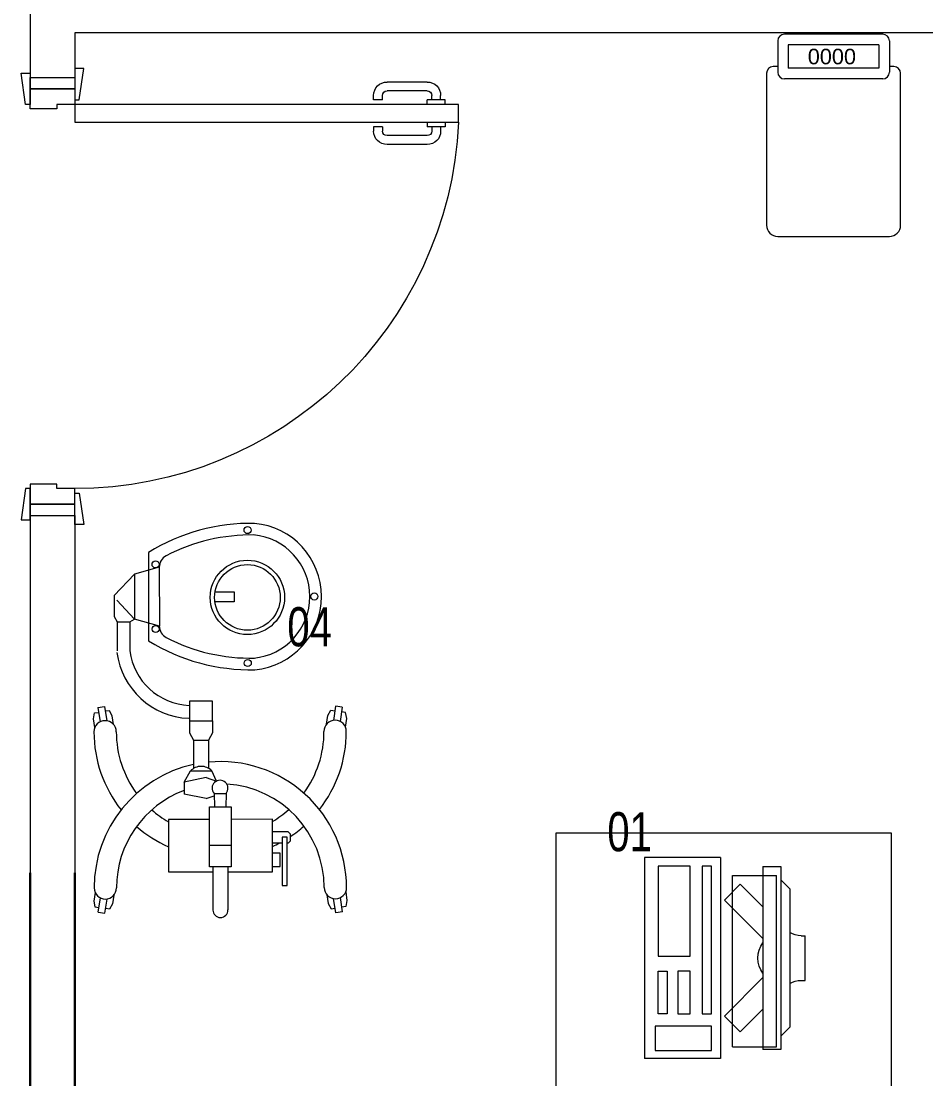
# Model space of a CAD drawing. Extents: x -234346 to 58427, y -132654 to -82394.
# Drawn here: x -27272 to -25247, y -114914 to -112546 of the extents above; entities that cross this region are included whole.
import ezdxf

# ---------------------------------------------------------------- set-up
doc = ezdxf.new("R2010")
doc.units = 0
doc.header["$LTSCALE"] = 8
for name, color, linetype, lineweight in [('72_EGR_EQP_TAG', 9, 'Continuous', 5), ('LOADING', 9, 'Continuous', 5), ('Walls', 9, 'Continuous', 5), ('Wooden Joinery', 9, 'Continuous', 5)]:
    doc.layers.add(name, color=color, linetype=linetype, lineweight=lineweight)
doc.layers.add('X-WHITE glass', color=9, linetype='Continuous')
doc.styles.get("Standard").update_dxf_attribs({"font": 'ARIALUNI.TTF'})
doc.styles.add('X3G_ENTITY_257CFD', font='swisscl.ttf', dxfattribs={"height": 200})

# ---------------------------------------------------------------- blocks, each defined once
blk = doc.blocks.new('A$C72370EFE')
at = {"layer": 'Wooden Joinery'}
for p, q in [((-0.01, -0.04), (-0.02, -0.04)), ((-0.01, -0.03), (-0.01, -0.07)), ((0, -0.03), (-0.01, -0.03)), ((0.04, -0.03), (0.05, -0.03)), ((0.05, -0.03), (0.05, -0.07)), ((0.05, -0.04), (0.06, -0.04)), ((-0.05, -0.07), (-0.05, -0.16)), ((-0.03, -0.07), (-0.03, -0.16)), ((-0.01, -0.06), (-0.02, -0.06)), ((0, -0.07), (-0.01, -0.07)), ((0.04, -0.07), (0.05, -0.07)), ((0.05, -0.06), (0.06, -0.06)), ((0.07, -0.07), (0.07, -0.16)), ((0.09, -0.07), (0.09, -0.16)), ((-0.01, -0.17), (-0.02, -0.17)), ((-0.01, -0.17), (-0.01, -0.19)), ((0.05, -0.17), (0.06, -0.17)), ((0.05, -0.17), (0.05, -0.19)), ((-0.01, -0.19), (-0.02, -0.19)), ((0.05, -0.19), (0.06, -0.19))]:
    blk.add_line(p, q, dxfattribs=at)
for centre, radius, start, end in [((-0.02, -0.07), 0.03, 90, 180), ((0.06, -0.07), 0.03, 0, 90), ((-0.02, -0.07), 0.01, 90, 180), ((0.06, -0.07), 0.01, 0, 90), ((-0.02, -0.16), 0.03, 180, 270), ((-0.02, -0.16), 0.01, 180, 270), ((0.06, -0.16), 0.01, 270, 0), ((0.06, -0.16), 0.03, 270, 0)]:
    blk.add_arc(centre, radius, start, end, dxfattribs=at)
blk = doc.blocks.new('A$C5DAD61B4')
at = {"layer": 'Wooden Joinery'}
for points in [[(80, 959.1), (80, 969.1), (10, 979.1), (10, 959.1)], [(940, 959.1), (940, 969.1), (1010, 979.1), (1010, 959.1)], [(70, 859.1), (70, 849.1), (0, 839.1), (0, 859.1)], [(120, 859.1), (120, 0), (80, 0), (80, 859.1)], [(950, 859.1), (950, 849.1), (1020, 839.1), (1020, 859.1)]]:
    blk.add_lwpolyline(points, close=True, dxfattribs=at)
for points in [[(45, 859.1), (45, 959.1), (20, 959.1), (20, 859.1), (45, 859.1)], [(45, 859.1), (80, 859.1), (80, 899.1), (90, 899.1), (90, 959.1), (45, 959.1), (45, 859.1)], [(975, 859.1), (940, 859.1), (940, 899.1), (930, 899.1), (930, 959.1), (975, 959.1), (975, 859.1)], [(975, 859.1), (975, 959.1), (1000, 959.1), (1000, 859.1), (975, 859.1)]]:
    blk.add_lwpolyline(points, dxfattribs=at)
blk.add_arc((80, 859.1), 860, 272.666, 0, dxfattribs=at)
at = {"layer": 'Wooden Joinery', "xscale": 999.9999999998854, "yscale": 999.9999999998854, "zscale": 999.9999999998854, "rotation": 180}
blk.add_blockref('A$C72370EFE', (120, 0), dxfattribs=at)
blk = doc.blocks.new('ITCWLS1-P')
at = {"layer": 'LOADING'}
for p, q in [((-0.17, 0.45), (-0.17, 0)), ((-0.17, 0.45), (0, 0.45)), ((0, 0.45), (0, 0)), ((-0.2651, 0.43, 0), (-0.3051, 0.43, 0)), ((-0.3051, 0.43, 0), (-0.3051, 0.02, 0)), ((-0.2651, 0.43, 0), (-0.2651, 0.02, 0)), ((-0.1496, 0.4305), (-0.1291, 0.4305)), ((-0.1291, 0.4305), (-0.1291, 0.4089)), ((-0.197, 0.4094), (-0.295, 0.4094)), ((-0.295, 0.0264), (-0.295, 0.4094)), ((-0.197, 0.0264), (-0.197, 0.4094)), ((-0.3251, 0.38, 0), (-0.3051, 0.4, 0)), ((-0.3251, 0.38, 0), (-0.3251, 0.07, 0)), ((-0.3503, 0.275), (-0.3596, 0.275)), ((-0.3596, 0.175), (-0.3596, 0.275)), ((-0.3503, 0.175), (-0.3596, 0.175)), ((-0.3251, 0.07, 0), (-0.3051, 0.05, 0)), ((-0.197, 0.0264), (-0.295, 0.0264)), ((-0.3051, 0.02, 0), (-0.2651, 0.02, 0)), ((-0.17, 0), (0, 0))]:
    blk.add_line(p, q, dxfattribs=at)
at = {"layer": 'LOADING', "extrusion": (2.48281e-10, 3.18408e-10, -1)}
for p, q in [((-0.2651, 0.3395), (-0.2144, 0.3902)), ((-0.1791, 0.3548), (-0.2144, 0.3902)), ((-0.2651, 0.2688), (-0.1791, 0.3548))]:
    blk.add_line(p, q, dxfattribs=at)
at = {"layer": 'LOADING', "extrusion": (2.48281e-10, -3.18408e-10, -1)}
for p, q in [((-0.2651, 0.1812), (-0.1791, 0.0952)), ((-0.2651, 0.1105), (-0.2144, 0.0598)), ((-0.1791, 0.0952), (-0.2144, 0.0598))]:
    blk.add_line(p, q, dxfattribs=at)
at = {"layer": 'LOADING'}
for points in [[(-0.1291, 0.4089), (-0.1291, 0.1), (-0.1496, 0.1), (-0.1496, 0.4305)], [(-0.1496, 0.1), (-0.1496, 0.1), (-0.1496, 0.1), (-0.1496, 0.1), (-0.1496, 0.1), (-0.1496, 0.1), (-0.1496, 0.1), (-0.1496, 0.1), (-0.1496, 0.1)], [(-0.1496, 0.1), (-0.1496, 0.1), (-0.1496, 0.1), (-0.1496, 0.1), (-0.1496, 0.1), (-0.1496, 0.1), (-0.1496, 0.1), (-0.1496, 0.1), (-0.1496, 0.1), (-0.1496, 0.1), (-0.1496, 0.1), (-0.1496, 0.1), (-0.1496, 0.1), (-0.1496, 0.1), (-0.1496, 0.1), (-0.1496, 0.1), (-0.1496, 0.1), (-0.1496, 0.1)], [(-0.1496, 0.1), (-0.1496, 0.1), (-0.1496, 0.1), (-0.1496, 0.1), (-0.1496, 0.1), (-0.1496, 0.1), (-0.1496, 0.1), (-0.1496, 0.1), (-0.1496, 0.1), (-0.1496, 0.1)], [(-0.1496, 0.1), (-0.1496, 0.1), (-0.1496, 0.1), (-0.1496, 0.1), (-0.1496, 0.1), (-0.1496, 0.1), (-0.1496, 0.1)], [(-0.1496, 0.1), (-0.1496, 0.1), (-0.1496, 0.1), (-0.1496, 0.1), (-0.1496, 0.1), (-0.1496, 0.1), (-0.1496, 0.1), (-0.1496, 0.1), (-0.1496, 0.1), (-0.1496, 0.1)], [(-0.1496, 0.1), (-0.1496, 0.1), (-0.1496, 0.1), (-0.1496, 0.1), (-0.1496, 0.1), (-0.1496, 0.1), (-0.1496, 0.1), (-0.1496, 0.1), (-0.1496, 0.1), (-0.1496, 0.1), (-0.1496, 0.1), (-0.1496, 0.1), (-0.1496, 0.1), (-0.1496, 0.1), (-0.1496, 0.1)], [(-0.1496, 0.1), (-0.1496, 0.1), (-0.1496, 0.1), (-0.1496, 0.1), (-0.1496, 0.1), (-0.1496, 0.1), (-0.1496, 0.1), (-0.1496, 0.1), (-0.1496, 0.1), (-0.1496, 0.1)], [(-0.1496, 0.1), (-0.1496, 0.1), (-0.1496, 0.1), (-0.1496, 0.1), (-0.1496, 0.1), (-0.1496, 0.1), (-0.1496, 0.1), (-0.1496, 0.1), (-0.1496, 0.1), (-0.1496, 0.1)], [(-0.1496, 0.1), (-0.1496, 0.1), (-0.1496, 0.1), (-0.1496, 0.1), (-0.1496, 0.1), (-0.1496, 0.1), (-0.1496, 0.1), (-0.1496, 0.1), (-0.1496, 0.1), (-0.1496, 0.1), (-0.1496, 0.1), (-0.1496, 0.1), (-0.1496, 0.1), (-0.1496, 0.1), (-0.1496, 0.1), (-0.1496, 0.1), (-0.1496, 0.1), (-0.1496, 0.1), (-0.1496, 0.1), (-0.1496, 0.1), (-0.1496, 0.1), (-0.1496, 0.1), (-0.1496, 0.1), (-0.1496, 0.1), (-0.1496, 0.1), (-0.1496, 0.1), (-0.1496, 0.1), (-0.1496, 0.1), (-0.1496, 0.1), (-0.1496, 0.1), (-0.1496, 0.1), (-0.1496, 0.1), (-0.1496, 0.1), (-0.1496, 0.1), (-0.1496, 0.1), (-0.1496, 0.1), (-0.1496, 0.1), (-0.1496, 0.1), (-0.1496, 0.1), (-0.1496, 0.1), (-0.1496, 0.1), (-0.1496, 0.1), (-0.1496, 0.1), (-0.1496, 0.1), (-0.1496, 0.1), (-0.1496, 0.1), (-0.1496, 0.1), (-0.1496, 0.1), (-0.1496, 0.1), (-0.1496, 0.1), (-0.1496, 0.1), (-0.1496, 0.1), (-0.1496, 0.1), (-0.1496, 0.1)], [(-0.1496, 0.1), (-0.1496, 0.1), (-0.1496, 0.1), (-0.1496, 0.1), (-0.1496, 0.1), (-0.1496, 0.1), (-0.1496, 0.1), (-0.1496, 0.1), (-0.1496, 0.1), (-0.1496, 0.1), (-0.1496, 0.1), (-0.1496, 0.1), (-0.1496, 0.1), (-0.1496, 0.1), (-0.1496, 0.1), (-0.1496, 0.1), (-0.1496, 0.1), (-0.1496, 0.1), (-0.1496, 0.1), (-0.1496, 0.1), (-0.1496, 0.1), (-0.1496, 0.1), (-0.1496, 0.1), (-0.1496, 0.1), (-0.1496, 0.1), (-0.1496, 0.1), (-0.1496, 0.1), (-0.1496, 0.1), (-0.1496, 0.1), (-0.1496, 0.1), (-0.1496, 0.1), (-0.1496, 0.1), (-0.1496, 0.1), (-0.1496, 0.1), (-0.1496, 0.1), (-0.1496, 0.1), (-0.1496, 0.1), (-0.1496, 0.1), (-0.1496, 0.1), (-0.1496, 0.1), (-0.1496, 0.1), (-0.1496, 0.1), (-0.1496, 0.1), (-0.1496, 0.1), (-0.1496, 0.1), (-0.1496, 0.1), (-0.1496, 0.1), (-0.1496, 0.1), (-0.1496, 0.1), (-0.1496, 0.1), (-0.1496, 0.1), (-0.1496, 0.1), (-0.1496, 0.1), (-0.1496, 0.1), (-0.1496, 0.1), (-0.1496, 0.1), (-0.1496, 0.1), (-0.1496, 0.1), (-0.1496, 0.1), (-0.1496, 0.1), (-0.1496, 0.1), (-0.1496, 0.1), (-0.1496, 0.1), (-0.1496, 0.1), (-0.1496, 0.1), (-0.1496, 0.1), (-0.1496, 0.1), (-0.1496, 0.1), (-0.1496, 0.1), (-0.1496, 0.1), (-0.1496, 0.1), (-0.1496, 0.1), (-0.1496, 0.1), (-0.1496, 0.1), (-0.1496, 0.1), (-0.1496, 0.1), (-0.1496, 0.1), (-0.1496, 0.1), (-0.1496, 0.1), (-0.1496, 0.1), (-0.1496, 0.1), (-0.1496, 0.1), (-0.1496, 0.1), (-0.1496, 0.1), (-0.1496, 0.1), (-0.1496, 0.1), (-0.1496, 0.1), (-0.1496, 0.1), (-0.1496, 0.1)], [(-0.1496, 0.1), (-0.1496, 0.1), (-0.1496, 0.1), (-0.1496, 0.1), (-0.1496, 0.1), (-0.1496, 0.1), (-0.1496, 0.1), (-0.1496, 0.1), (-0.1496, 0.1), (-0.1496, 0.1), (-0.1496, 0.1), (-0.1496, 0.1)], [(-0.1496, 0.1), (-0.1496, 0.1), (-0.1496, 0.1), (-0.1496, 0.1), (-0.1496, 0.1), (-0.1496, 0.1), (-0.1496, 0.1)], [(-0.1496, 0.1), (-0.1496, 0.1), (-0.1496, 0.1), (-0.1496, 0.1), (-0.1496, 0.1), (-0.1496, 0.1), (-0.1496, 0.1), (-0.1496, 0.1), (-0.1496, 0.1), (-0.1496, 0.1), (-0.1496, 0.1), (-0.1496, 0.1), (-0.1496, 0.1), (-0.1496, 0.1), (-0.1496, 0.1), (-0.1496, 0.1), (-0.1496, 0.1)], [(-0.1496, 0.1), (-0.1496, 0.1), (-0.1496, 0.1), (-0.1496, 0.1), (-0.1496, 0.1), (-0.1496, 0.1), (-0.1496, 0.1), (-0.1496, 0.1), (-0.1496, 0.1), (-0.1496, 0.1), (-0.1496, 0.1), (-0.1496, 0.1), (-0.1496, 0.1), (-0.1496, 0.1), (-0.1496, 0.1), (-0.1496, 0.1), (-0.1496, 0.1), (-0.1496, 0.1), (-0.1496, 0.1), (-0.1496, 0.1), (-0.1496, 0.1), (-0.1496, 0.1), (-0.1496, 0.1), (-0.1496, 0.1), (-0.1496, 0.1), (-0.1496, 0.1), (-0.1496, 0.1), (-0.1496, 0.1), (-0.1496, 0.1), (-0.1496, 0.1), (-0.1496, 0.1), (-0.1496, 0.1), (-0.1496, 0.1), (-0.1496, 0.1), (-0.1496, 0.1), (-0.1496, 0.1), (-0.1496, 0.1), (-0.1496, 0.1), (-0.1496, 0.1), (-0.1496, 0.1), (-0.1496, 0.1), (-0.1496, 0.1), (-0.1496, 0.1), (-0.1496, 0.1), (-0.1496, 0.1), (-0.1496, 0.1), (-0.1496, 0.1), (-0.1496, 0.1), (-0.1496, 0.1), (-0.1496, 0.1), (-0.1496, 0.1), (-0.1496, 0.1), (-0.1496, 0.1), (-0.1496, 0.1), (-0.1496, 0.1), (-0.1496, 0.1), (-0.1496, 0.1), (-0.1496, 0.1), (-0.1496, 0.1), (-0.1496, 0.1), (-0.1496, 0.1), (-0.1496, 0.1), (-0.1496, 0.1), (-0.1496, 0.1), (-0.1496, 0.1), (-0.1496, 0.1), (-0.1496, 0.1), (-0.1496, 0.1), (-0.1496, 0.1), (-0.1496, 0.1), (-0.1496, 0.1), (-0.1496, 0.1), (-0.1496, 0.1), (-0.1496, 0.1), (-0.1496, 0.1), (-0.1496, 0.1), (-0.1496, 0.1), (-0.1496, 0.1), (-0.1496, 0.1), (-0.1496, 0.1), (-0.1496, 0.1), (-0.1496, 0.1), (-0.1496, 0.1), (-0.1496, 0.1), (-0.1496, 0.1), (-0.1496, 0.1), (-0.1496, 0.1), (-0.1496, 0.1), (-0.1496, 0.1), (-0.1496, 0.1), (-0.1496, 0.1), (-0.1496, 0.1), (-0.1496, 0.1), (-0.1496, 0.1), (-0.1496, 0.1), (-0.1496, 0.1), (-0.1496, 0.1), (-0.1496, 0.1), (-0.1496, 0.1), (-0.1496, 0.1), (-0.1496, 0.1), (-0.1496, 0.1), (-0.1496, 0.1), (-0.1496, 0.1), (-0.1496, 0.1), (-0.1496, 0.1), (-0.1496, 0.1), (-0.1496, 0.1), (-0.1496, 0.1), (-0.1496, 0.1), (-0.1496, 0.1)], [(-0.1496, 0.1), (-0.1496, 0.1), (-0.1496, 0.1), (-0.1496, 0.1), (-0.1496, 0.1), (-0.1496, 0.1), (-0.1496, 0.1), (-0.1496, 0.1)]]:
    blk.add_lwpolyline(points, dxfattribs=at)
for points in [[(-0.1019, 0.4305), (-0.0304, 0.4305), (-0.0304, 0.2294), (-0.1019, 0.2294)], [(-0.1019, 0.1954), (-0.0747, 0.1954), (-0.0747, 0.1), (-0.1019, 0.1)], [(-0.0304, 0.1954), (-0.0508, 0.1954), (-0.0508, 0.1), (-0.0304, 0.1)], [(-0.1496, 0.1), (-0.1496, 0.1), (-0.1496, 0.1), (-0.1496, 0.1), (-0.1496, 0.1), (-0.1496, 0.1), (-0.1496, 0.1), (-0.1496, 0.1), (-0.1496, 0.1), (-0.1496, 0.1), (-0.1496, 0.1), (-0.1496, 0.1), (-0.1496, 0.1), (-0.1496, 0.1), (-0.1496, 0.1), (-0.1496, 0.1), (-0.1496, 0.1), (-0.1496, 0.1), (-0.1496, 0.1), (-0.1496, 0.1), (-0.1496, 0.1), (-0.1496, 0.1), (-0.1496, 0.1), (-0.1496, 0.1), (-0.1496, 0.1), (-0.1496, 0.1), (-0.1496, 0.1), (-0.1496, 0.1), (-0.1496, 0.1), (-0.1496, 0.1), (-0.1496, 0.1), (-0.1496, 0.1), (-0.1496, 0.1), (-0.1496, 0.1), (-0.1496, 0.1), (-0.1496, 0.1), (-0.1496, 0.1), (-0.1496, 0.1), (-0.1496, 0.1), (-0.1496, 0.1), (-0.1496, 0.1), (-0.1496, 0.1), (-0.1496, 0.1), (-0.1496, 0.1), (-0.1496, 0.1), (-0.1496, 0.1), (-0.1496, 0.1), (-0.1496, 0.1), (-0.1496, 0.1), (-0.1496, 0.1), (-0.1496, 0.1), (-0.1496, 0.1), (-0.1496, 0.1), (-0.1496, 0.1), (-0.1496, 0.1), (-0.1496, 0.1), (-0.1496, 0.1), (-0.1496, 0.1), (-0.1496, 0.1), (-0.1496, 0.1), (-0.1496, 0.1), (-0.1496, 0.1), (-0.1496, 0.1), (-0.1496, 0.1), (-0.1496, 0.1), (-0.1496, 0.1), (-0.1496, 0.1), (-0.1496, 0.1), (-0.1496, 0.1), (-0.1496, 0.1), (-0.1496, 0.1), (-0.1496, 0.1), (-0.1496, 0.1), (-0.1496, 0.1), (-0.1496, 0.1), (-0.1496, 0.1), (-0.1496, 0.1), (-0.1496, 0.1), (-0.1496, 0.1), (-0.1496, 0.1), (-0.1496, 0.1), (-0.1496, 0.1), (-0.1496, 0.1), (-0.1496, 0.1), (-0.1496, 0.1), (-0.1496, 0.1), (-0.1496, 0.1), (-0.1496, 0.1), (-0.1496, 0.1), (-0.1496, 0.1), (-0.1496, 0.1), (-0.1496, 0.1), (-0.1496, 0.1), (-0.1496, 0.1), (-0.1496, 0.1), (-0.1496, 0.1), (-0.1496, 0.1), (-0.1496, 0.1), (-0.1496, 0.1), (-0.1496, 0.1), (-0.1496, 0.1), (-0.1496, 0.1), (-0.1496, 0.1), (-0.1496, 0.1), (-0.1496, 0.1), (-0.1496, 0.1), (-0.1496, 0.1), (-0.1496, 0.1), (-0.1496, 0.1), (-0.1496, 0.1), (-0.1496, 0.1), (-0.1496, 0.1), (-0.1496, 0.1), (-0.1496, 0.1), (-0.1496, 0.1), (-0.1496, 0.1), (-0.1496, 0.1), (-0.1496, 0.1), (-0.1496, 0.1), (-0.1496, 0.1), (-0.1496, 0.1), (-0.1496, 0.1), (-0.1496, 0.1), (-0.1496, 0.1), (-0.1496, 0.1), (-0.1496, 0.1), (-0.1496, 0.1), (-0.1496, 0.1), (-0.1496, 0.1), (-0.1496, 0.1), (-0.1496, 0.1), (-0.1496, 0.1), (-0.1496, 0.1), (-0.1496, 0.1), (-0.1496, 0.1), (-0.1496, 0.1), (-0.1496, 0.1), (-0.1496, 0.1), (-0.1496, 0.1), (-0.1496, 0.1), (-0.1496, 0.1), (-0.1496, 0.1), (-0.1496, 0.1), (-0.1496, 0.1), (-0.1496, 0.1), (-0.1496, 0.1), (-0.1496, 0.1), (-0.1496, 0.1), (-0.1496, 0.1), (-0.1496, 0.1), (-0.1496, 0.1), (-0.1496, 0.1), (-0.1496, 0.1), (-0.1496, 0.1), (-0.1496, 0.1), (-0.1496, 0.1), (-0.1496, 0.1), (-0.1496, 0.1), (-0.1496, 0.1), (-0.1496, 0.1), (-0.1496, 0.1), (-0.1496, 0.1), (-0.1496, 0.1), (-0.1496, 0.1), (-0.1496, 0.1), (-0.1496, 0.1), (-0.1496, 0.1), (-0.1496, 0.1), (-0.1496, 0.1), (-0.1496, 0.1), (-0.1496, 0.1), (-0.1496, 0.1), (-0.1496, 0.1), (-0.1496, 0.1), (-0.1496, 0.1), (-0.1496, 0.1), (-0.1496, 0.1), (-0.1496, 0.1), (-0.1496, 0.1), (-0.1496, 0.1), (-0.1496, 0.1), (-0.1496, 0.1), (-0.1496, 0.1), (-0.1496, 0.1), (-0.1496, 0.1), (-0.1496, 0.1), (-0.1496, 0.1), (-0.1496, 0.1), (-0.1496, 0.1), (-0.1496, 0.1), (-0.1496, 0.1), (-0.1496, 0.1), (-0.1496, 0.1), (-0.1496, 0.1), (-0.1496, 0.1), (-0.1496, 0.1), (-0.1496, 0.1), (-0.1496, 0.1), (-0.1496, 0.1), (-0.1496, 0.1), (-0.1496, 0.1), (-0.1496, 0.1), (-0.1496, 0.1), (-0.1496, 0.1), (-0.1496, 0.1), (-0.1496, 0.1), (-0.1496, 0.1), (-0.1496, 0.1), (-0.1496, 0.1), (-0.1496, 0.1), (-0.1496, 0.1), (-0.1496, 0.1), (-0.1496, 0.1), (-0.1496, 0.1), (-0.1496, 0.1), (-0.1496, 0.1), (-0.1496, 0.1), (-0.1496, 0.1), (-0.1496, 0.1), (-0.1496, 0.1), (-0.1496, 0.1), (-0.1496, 0.1), (-0.1496, 0.1), (-0.1496, 0.1), (-0.1496, 0.1), (-0.1496, 0.1), (-0.1496, 0.1), (-0.1496, 0.1), (-0.1496, 0.1), (-0.1496, 0.1), (-0.1496, 0.1), (-0.1496, 0.1), (-0.1496, 0.1), (-0.1496, 0.1), (-0.1496, 0.1), (-0.1496, 0.1), (-0.1496, 0.1), (-0.1496, 0.1), (-0.1496, 0.1), (-0.1496, 0.1), (-0.1496, 0.1), (-0.1496, 0.1), (-0.1496, 0.1), (-0.1496, 0.1), (-0.1496, 0.1), (-0.1496, 0.1), (-0.1496, 0.1), (-0.1496, 0.1), (-0.1496, 0.1), (-0.1496, 0.1), (-0.1496, 0.1), (-0.1496, 0.1), (-0.1496, 0.1), (-0.1496, 0.1), (-0.1496, 0.1), (-0.1496, 0.1), (-0.1496, 0.1), (-0.1496, 0.1), (-0.1496, 0.1), (-0.1496, 0.1), (-0.1496, 0.1), (-0.1496, 0.1), (-0.1496, 0.1), (-0.1496, 0.1), (-0.1496, 0.1), (-0.1496, 0.1), (-0.1496, 0.1), (-0.1496, 0.1), (-0.1496, 0.1), (-0.1496, 0.1), (-0.1496, 0.1), (-0.1496, 0.1), (-0.1496, 0.1), (-0.1496, 0.1), (-0.1496, 0.1), (-0.1496, 0.1), (-0.1496, 0.1)], [(-0.1496, 0.1), (-0.1496, 0.1), (-0.1496, 0.1), (-0.1496, 0.1), (-0.1496, 0.1), (-0.1496, 0.1), (-0.1496, 0.1), (-0.1496, 0.1), (-0.1496, 0.1), (-0.1496, 0.1), (-0.1496, 0.1), (-0.1496, 0.1), (-0.1496, 0.1), (-0.1496, 0.1), (-0.1496, 0.1), (-0.1496, 0.1), (-0.1496, 0.1), (-0.1496, 0.1), (-0.1496, 0.1), (-0.1496, 0.1), (-0.1496, 0.1), (-0.1496, 0.1), (-0.1496, 0.1), (-0.1496, 0.1), (-0.1496, 0.1), (-0.1496, 0.1), (-0.1496, 0.1), (-0.1496, 0.1), (-0.1496, 0.1), (-0.1496, 0.1), (-0.1496, 0.1), (-0.1496, 0.1), (-0.1496, 0.1), (-0.1496, 0.1), (-0.1496, 0.1), (-0.1496, 0.1), (-0.1496, 0.1), (-0.1496, 0.1), (-0.1496, 0.1), (-0.1496, 0.1), (-0.1496, 0.1), (-0.1496, 0.1), (-0.1496, 0.1), (-0.1496, 0.1), (-0.1496, 0.1), (-0.1496, 0.1), (-0.1496, 0.1), (-0.1496, 0.1), (-0.1496, 0.1), (-0.1496, 0.1), (-0.1496, 0.1), (-0.1496, 0.1), (-0.1496, 0.1), (-0.1496, 0.1), (-0.1496, 0.1), (-0.1496, 0.1), (-0.1496, 0.1), (-0.1496, 0.1), (-0.1496, 0.1), (-0.1496, 0.1), (-0.1496, 0.1), (-0.1496, 0.1), (-0.1496, 0.1), (-0.1496, 0.1), (-0.1496, 0.1), (-0.1496, 0.1), (-0.1496, 0.1), (-0.1496, 0.1), (-0.1496, 0.1), (-0.1496, 0.1), (-0.1496, 0.1), (-0.1496, 0.1), (-0.1496, 0.1), (-0.1496, 0.1), (-0.1496, 0.1), (-0.1496, 0.1), (-0.1496, 0.1), (-0.1496, 0.1), (-0.1496, 0.1), (-0.1496, 0.1), (-0.1496, 0.1), (-0.1496, 0.1), (-0.1496, 0.1), (-0.1496, 0.1), (-0.1496, 0.1), (-0.1496, 0.1), (-0.1496, 0.1), (-0.1496, 0.1), (-0.1496, 0.1), (-0.1496, 0.1), (-0.1496, 0.1), (-0.1496, 0.1), (-0.1496, 0.1), (-0.1496, 0.1), (-0.1496, 0.1), (-0.1496, 0.1), (-0.1496, 0.1), (-0.1496, 0.1), (-0.1496, 0.1), (-0.1496, 0.1), (-0.1496, 0.1), (-0.1496, 0.1), (-0.1496, 0.1), (-0.1496, 0.1), (-0.1496, 0.1), (-0.1496, 0.1), (-0.1496, 0.1), (-0.1496, 0.1), (-0.1496, 0.1), (-0.1496, 0.1), (-0.1496, 0.1), (-0.1496, 0.1), (-0.1496, 0.1), (-0.1496, 0.1), (-0.1496, 0.1), (-0.1496, 0.1), (-0.1496, 0.1), (-0.1496, 0.1), (-0.1496, 0.1), (-0.1496, 0.1), (-0.1496, 0.1), (-0.1496, 0.1), (-0.1496, 0.1), (-0.1496, 0.1), (-0.1496, 0.1), (-0.1496, 0.1), (-0.1496, 0.1), (-0.1496, 0.1), (-0.1496, 0.1), (-0.1496, 0.1), (-0.1496, 0.1), (-0.1496, 0.1), (-0.1496, 0.1), (-0.1496, 0.1), (-0.1496, 0.1), (-0.1496, 0.1), (-0.1496, 0.1), (-0.1496, 0.1), (-0.1496, 0.1), (-0.1496, 0.1), (-0.1496, 0.1), (-0.1496, 0.1), (-0.1496, 0.1), (-0.1496, 0.1), (-0.1496, 0.1), (-0.1496, 0.1), (-0.1496, 0.1), (-0.1496, 0.1), (-0.1496, 0.1), (-0.1496, 0.1), (-0.1496, 0.1), (-0.1496, 0.1), (-0.1496, 0.1), (-0.1496, 0.1), (-0.1496, 0.1), (-0.1496, 0.1), (-0.1496, 0.1), (-0.1496, 0.1), (-0.1496, 0.1), (-0.1496, 0.1), (-0.1496, 0.1), (-0.1496, 0.1), (-0.1496, 0.1), (-0.1496, 0.1), (-0.1496, 0.1), (-0.1496, 0.1), (-0.1496, 0.1), (-0.1496, 0.1), (-0.1496, 0.1), (-0.1496, 0.1), (-0.1496, 0.1), (-0.1496, 0.1), (-0.1496, 0.1), (-0.1496, 0.1), (-0.1496, 0.1), (-0.1496, 0.1), (-0.1496, 0.1), (-0.1496, 0.1), (-0.1496, 0.1), (-0.1496, 0.1), (-0.1496, 0.1), (-0.1496, 0.1), (-0.1496, 0.1), (-0.1496, 0.1), (-0.1496, 0.1), (-0.1496, 0.1), (-0.1496, 0.1), (-0.1496, 0.1), (-0.1496, 0.1), (-0.1496, 0.1), (-0.1496, 0.1), (-0.1496, 0.1), (-0.1496, 0.1), (-0.1496, 0.1), (-0.1496, 0.1), (-0.1496, 0.1), (-0.1496, 0.1), (-0.1496, 0.1), (-0.1496, 0.1), (-0.1496, 0.1), (-0.1496, 0.1), (-0.1496, 0.1), (-0.1496, 0.1), (-0.1496, 0.1), (-0.1496, 0.1), (-0.1496, 0.1), (-0.1496, 0.1), (-0.1496, 0.1), (-0.1496, 0.1), (-0.1496, 0.1), (-0.1496, 0.1), (-0.1496, 0.1), (-0.1496, 0.1), (-0.1496, 0.1)], [(-0.1496, 0.1), (-0.1496, 0.1), (-0.1496, 0.1), (-0.1496, 0.1), (-0.1496, 0.1), (-0.1496, 0.1), (-0.1496, 0.1), (-0.1496, 0.1), (-0.1496, 0.1), (-0.1496, 0.1), (-0.1496, 0.1), (-0.1496, 0.1), (-0.1496, 0.1), (-0.1496, 0.1), (-0.1496, 0.1), (-0.1496, 0.1), (-0.1496, 0.1), (-0.1496, 0.1), (-0.1496, 0.1), (-0.1496, 0.1), (-0.1496, 0.1), (-0.1496, 0.1), (-0.1496, 0.1), (-0.1496, 0.1), (-0.1496, 0.1), (-0.1496, 0.1), (-0.1496, 0.1), (-0.1496, 0.1), (-0.1496, 0.1), (-0.1496, 0.1), (-0.1496, 0.1), (-0.1496, 0.1), (-0.1496, 0.1), (-0.1496, 0.1), (-0.1496, 0.1), (-0.1496, 0.1), (-0.1496, 0.1), (-0.1496, 0.1), (-0.1496, 0.1), (-0.1496, 0.1), (-0.1496, 0.1), (-0.1496, 0.1), (-0.1496, 0.1), (-0.1496, 0.1), (-0.1496, 0.1), (-0.1496, 0.1), (-0.1496, 0.1), (-0.1496, 0.1), (-0.1496, 0.1), (-0.1496, 0.1), (-0.1496, 0.1), (-0.1496, 0.1), (-0.1496, 0.1), (-0.1496, 0.1), (-0.1496, 0.1), (-0.1496, 0.1), (-0.1496, 0.1), (-0.1496, 0.1), (-0.1496, 0.1), (-0.1496, 0.1), (-0.1496, 0.1), (-0.1496, 0.1), (-0.1496, 0.1), (-0.1496, 0.1), (-0.1496, 0.1), (-0.1496, 0.1), (-0.1496, 0.1), (-0.1496, 0.1), (-0.1496, 0.1), (-0.1496, 0.1), (-0.1496, 0.1), (-0.1496, 0.1), (-0.1496, 0.1), (-0.1496, 0.1), (-0.1496, 0.1), (-0.1496, 0.1), (-0.1496, 0.1), (-0.1496, 0.1), (-0.1496, 0.1), (-0.1496, 0.1), (-0.1496, 0.1), (-0.1496, 0.1), (-0.1496, 0.1), (-0.1496, 0.1), (-0.1496, 0.1), (-0.1496, 0.1), (-0.1496, 0.1), (-0.1496, 0.1), (-0.1496, 0.1), (-0.1496, 0.1), (-0.1496, 0.1), (-0.1496, 0.1), (-0.1496, 0.1), (-0.1496, 0.1), (-0.1496, 0.1), (-0.1496, 0.1), (-0.1496, 0.1), (-0.1496, 0.1), (-0.1496, 0.1), (-0.1496, 0.1), (-0.1496, 0.1), (-0.1496, 0.1), (-0.1496, 0.1), (-0.1496, 0.1), (-0.1496, 0.1), (-0.1496, 0.1), (-0.1496, 0.1), (-0.1496, 0.1), (-0.1496, 0.1), (-0.1496, 0.1), (-0.1496, 0.1), (-0.1496, 0.1), (-0.1496, 0.1), (-0.1496, 0.1), (-0.1496, 0.1), (-0.1496, 0.1), (-0.1496, 0.1), (-0.1496, 0.1), (-0.1496, 0.1), (-0.1496, 0.1), (-0.1496, 0.1), (-0.1496, 0.1), (-0.1496, 0.1), (-0.1496, 0.1), (-0.1496, 0.1), (-0.1496, 0.1), (-0.1496, 0.1), (-0.1496, 0.1), (-0.1496, 0.1), (-0.1496, 0.1), (-0.1496, 0.1), (-0.1496, 0.1), (-0.1496, 0.1), (-0.1496, 0.1), (-0.1496, 0.1), (-0.1496, 0.1), (-0.1496, 0.1), (-0.1496, 0.1), (-0.1496, 0.1), (-0.1496, 0.1), (-0.1496, 0.1), (-0.1496, 0.1), (-0.1496, 0.1), (-0.1496, 0.1), (-0.1496, 0.1), (-0.1496, 0.1), (-0.1496, 0.1), (-0.1496, 0.1), (-0.1496, 0.1), (-0.1496, 0.1), (-0.1496, 0.1), (-0.1496, 0.1), (-0.1496, 0.1), (-0.1496, 0.1), (-0.1496, 0.1), (-0.1496, 0.1), (-0.1496, 0.1), (-0.1496, 0.1), (-0.1496, 0.1), (-0.1496, 0.1), (-0.1496, 0.1), (-0.1496, 0.1), (-0.1496, 0.1), (-0.1496, 0.1), (-0.1496, 0.1), (-0.1496, 0.1), (-0.1496, 0.1), (-0.1496, 0.1), (-0.1496, 0.1), (-0.1496, 0.1), (-0.1496, 0.1), (-0.1496, 0.1), (-0.1496, 0.1), (-0.1496, 0.1), (-0.1496, 0.1), (-0.1496, 0.1), (-0.1496, 0.1), (-0.1496, 0.1), (-0.1496, 0.1), (-0.1496, 0.1), (-0.1496, 0.1), (-0.1496, 0.1), (-0.1496, 0.1), (-0.1496, 0.1), (-0.1496, 0.1), (-0.1496, 0.1), (-0.1496, 0.1), (-0.1496, 0.1), (-0.1496, 0.1), (-0.1496, 0.1), (-0.1496, 0.1), (-0.1496, 0.1), (-0.1496, 0.1), (-0.1496, 0.1), (-0.1496, 0.1), (-0.1496, 0.1), (-0.1496, 0.1), (-0.1496, 0.1), (-0.1496, 0.1), (-0.1496, 0.1), (-0.1496, 0.1), (-0.1496, 0.1), (-0.1496, 0.1), (-0.1496, 0.1), (-0.1496, 0.1), (-0.1496, 0.1), (-0.1496, 0.1), (-0.1496, 0.1), (-0.1496, 0.1), (-0.1496, 0.1), (-0.1496, 0.1), (-0.1496, 0.1), (-0.1496, 0.1), (-0.1496, 0.1), (-0.1496, 0.1), (-0.1496, 0.1), (-0.1496, 0.1), (-0.1496, 0.1), (-0.1496, 0.1)], [(-0.1496, 0.0727), (-0.0236, 0.0727), (-0.0236, 0.0182), (-0.1496, 0.0182)]]:
    blk.add_lwpolyline(points, close=True, dxfattribs=at)
for centre, radius, start, end in [((-0.3503, 0.325), 0.05, 270, 300.3093), ((-0.3089, 0.225), 0.0556, 321.9431, 38.0569), ((-0.3503, 0.125), 0.05, 59.6907, 90)]:
    blk.add_arc(centre, radius, start, end, dxfattribs=at)
blk = doc.blocks.new('mobile light')
at = {"layer": 'LOADING'}
for p, q in [((1882.58, -498.29), (1882.35, -499.8)), ((1882.58, -498.29), (1885.78, -498.78)), ((1883.78, -497.56), (1883.65, -498.45)), ((1885.1, -497.29), (1883.78, -497.56)), ((1887.04, -497.59), (1885.1, -497.29)), ((1923.94, -497.59), (1925.88, -497.29)), ((1928.41, -498.29), (1925.2, -498.78)), ((1925.88, -497.29), (1927.2, -497.56)), ((1927.2, -497.56), (1927.33, -498.45)), ((1928.41, -498.29), (1928.63, -499.8)), ((1882.35, -499.8), (1885.55, -500.28)), ((1883.28, -500.85), (1883.42, -499.96)), ((1884.47, -501.5), (1883.28, -500.85)), ((1886.4, -501.79), (1884.47, -501.5)), ((1924.58, -501.79), (1926.52, -501.5)), ((1928.63, -499.8), (1925.43, -500.28)), ((1926.52, -501.5), (1927.7, -500.85)), ((1927.7, -500.85), (1927.56, -499.96)), ((1947.59, -502.62), (1941.09, -502.62)), ((1948.76, -501.94), (1947.59, -502.62)), ((1947.59, -502.62), (1947.59, -505.45)), ((1948.15, -506.5), (1952.41, -502.55)), ((1953.47, -501.94), (1948.76, -501.94)), ((1958.23, -506.5), (1953.47, -501.94)), ((1947.59, -505.45), (1941.09, -505.45)), ((1946.6, -512.08), (1948.15, -506.5)), ((1947.59, -505.45), (1948.15, -506.5)), ((1958.23, -506.5), (1948.15, -506.5)), ((1959.78, -512.08), (1958.23, -506.5)), ((1963.08, -509.67), (1943.3, -509.67)), ((1959.78, -512.08), (1946.6, -512.08)), ((1908.01, -522.53), (1909, -517.55)), ((1911.69, -517.55), (1909, -517.55)), ((1912.69, -522.53), (1911.69, -517.55)), ((1911.69, -517.55), (1914.17, -518.99)), ((1914.17, -518.99), (1914.17, -523.77)), ((1921.08, -519.69), (1914.74, -519.69)), ((1922.73, -518.8), (1921.08, -519.69)), ((1921.08, -519.69), (1921.08, -523.01)), ((1921.08, -519.69), (1921.08, -523.01)), ((1925.38, -518.8), (1922.73, -518.8)), ((1908.01, -522.53), (1908.62, -524.28)), ((1912.69, -522.53), (1911.9, -524.78)), ((1921.08, -523.01), (1914.77, -523.01)), ((1922.73, -523.93), (1921.08, -523.04)), ((1892.68, -523.97), (1883.05, -523.97)), ((1892.68, -528.06), (1892.68, -523.24)), ((1892.68, -523.24), (1906.16, -523.24)), ((1897.5, -528.06), (1897.5, -523.24)), ((1906.16, -523.24), (1906.16, -528.06)), ((1909.15, -524.25), (1906.16, -524.32)), ((1909.15, -524.25), (1909.15, -526.94)), ((1911.9, -524.78), (1914.17, -523.77)), ((1925.38, -523.93), (1922.73, -523.93)), ((1892.68, -527.34), (1883.05, -527.34)), ((1909.15, -526.94), (1906.16, -526.87)), ((1906.16, -528.06), (1892.68, -528.06)), ((1882.35, -551.47), (1885.55, -550.99)), ((1882.58, -552.98), (1882.35, -551.47)), ((1884.47, -549.77), (1883.28, -550.42)), ((1883.28, -550.42), (1883.42, -551.31)), ((1886.4, -549.48), (1884.47, -549.77)), ((1924.58, -549.48), (1926.52, -549.77)), ((1928.63, -551.47), (1925.43, -550.99)), ((1926.52, -549.77), (1927.7, -550.42)), ((1927.7, -550.42), (1927.56, -551.31)), ((1928.41, -552.98), (1928.63, -551.47)), ((1882.58, -552.98), (1885.78, -552.5)), ((1883.78, -553.71), (1883.65, -552.82)), ((1885.1, -553.98), (1883.78, -553.71)), ((1887.04, -553.69), (1885.1, -553.98)), ((1923.94, -553.69), (1925.88, -553.98)), ((1928.41, -552.98), (1925.2, -552.5)), ((1925.88, -553.98), (1927.2, -553.71)), ((1927.2, -553.71), (1927.33, -552.82))]:
    blk.add_line(p, q, dxfattribs=at)
for points in [[(1903.33, -523.24), (1903.33, -514.02), (1891.61, -514.02), (1891.61, -523.97)], [(1954.27, -524.55), (1954.27, -528.82), (1952.05, -528.82), (1952.05, -524.5)], [(1891.61, -527.34), (1891.61, -537.34), (1903.33, -537.34), (1903.33, -528.06)], [(1892.74, -537.34), (1892.74, -539.04), (1895.76, -539.04), (1895.76, -537.34)], [(1898.05, -537.34), (1898.05, -539.5)], [(1898.05, -540.63), (1898.05, -540.87), (1898.53, -541.35), (1900.02, -541.35), (1900.5, -540.87), (1900.5, -537.34)]]:
    blk.add_lwpolyline(points, dxfattribs=at)
for points in [[(1929.78, -518.8), (1925.38, -518.8), (1925.38, -523.93), (1929.78, -523.93)], [(1899.3, -539.5), (1888.5, -539.5), (1888.5, -540.63), (1899.3, -540.63)]]:
    blk.add_lwpolyline(points, close=True, dxfattribs=at)
for centre, radius in [((1945.96, -511.25), 0.793), ((1960.42, -511.25), 0.793), ((1953.01, -531.79), 8.32), ((1953.01, -531.79), 7.35), ((1938.31, -531.85), 0.793), ((1968.07, -531.85), 0.793), ((1953.19, -546.77), 0.793)]:
    blk.add_circle(centre, radius, dxfattribs=at)
for centre, radius, start, end in [((1888.02, -499.89), 2.5, 90, 270), ((1888.02, -525.64), 28.25, 12.1463, 90), ((1922.96, -525.64), 28.25, 90, 128.2073), ((1922.96, -499.89), 2.5, 270, 90), ((1888.02, -525.64), 23.25, 20.3387, 90), ((1922.96, -525.64), 23.25, 90, 126.3743), ((1942.82, -519.31), 16.86, 97.1293, 177.6115), ((1942.82, -519.31), 13.97, 97.1293, 177.6115), ((1922.96, -525.64), 28.25, 138.4974, 155.7305), ((1922.96, -525.64), 23.25, 138.7224, 150.0382), ((1980.13, -532.49), 43.32, 148.2167, 181.2501), ((1926.25, -532.49), 43.32, 358.7499, 31.7833), ((1980.13, -532.49), 40.72, 152.4092, 181.2501), ((1946.6, -514.96), 2.89, 90, 152.4092), ((1959.78, -514.96), 2.89, 27.5908, 90), ((1926.25, -532.49), 40.72, 358.7499, 27.5908), ((1911.94, -521.38), 3.27, 313.0112, 46.9888), ((1888.02, -525.64), 28.25, 270, 5.3386), ((1883.05, -525.65), 1.68, 90, 270), ((1910.32, -525.6), 1.78, 229.0673, 130.9327), ((1888.02, -525.64), 23.25, 270, 356.3184), ((1953.19, -531.93), 16.44, 185.2361, 354.7639), ((1953.19, -531.93), 13.84, 185.2361, 354.7639), ((1922.96, -525.64), 28.25, 204.483, 208.105), ((1922.96, -525.64), 23.25, 210.2349, 221.2776), ((1922.96, -525.64), 28.25, 213.7985, 221.5026), ((1922.96, -525.64), 23.25, 233.6257, 270), ((1888.02, -551.39), 2.5, 90, 270), ((1922.96, -525.64), 28.25, 231.7927, 270), ((1922.96, -551.39), 2.5, 270, 90)]:
    blk.add_arc(centre, radius, start, end, dxfattribs=at)
blk = doc.blocks.new('HF13461A-P')
at = {"layer": 'LOADING'}
for p, q in [((0.2579, 0.4503), (0.0379, 0.4503)), ((0.0229, 0.4353), (0.0229, 0.3653)), ((0.2493, 0.4266), (0.0466, 0.4266)), ((0.0466, 0.4266), (0.0466, 0.3739)), ((0.2493, 0.4266), (0.2493, 0.3739)), ((0.2729, 0.4353), (0.2729, 0.3653)), ((-0.0021, 0.3628), (-0.0021, 0.0228)), ((0.0229, 0.3778), (0.0129, 0.3778)), ((0.2493, 0.3739), (0.0466, 0.3739)), ((0.2829, 0.3778), (0.2729, 0.3778)), ((0.2979, 0.0228), (0.2979, 0.3628)), ((0.2579, 0.3503), (0.0379, 0.3503)), ((0.0229, -0.0022), (0.2729, -0.0022))]:
    blk.add_line(p, q, dxfattribs=at)
for centre, radius, start, end in [((0.0379, 0.4353), 0.015, 90, 180), ((0.2579, 0.4353), 0.015, 0, 90), ((0.0129, 0.3628), 0.015, 90, 180), ((0.0379, 0.3653), 0.015, 180, 270), ((0.2579, 0.3653), 0.015, 270, 0), ((0.2829, 0.3628), 0.015, 0, 90), ((0.0229, 0.0228), 0.025, 180, 270), ((0.2729, 0.0228), 0.025, 270, 0)]:
    blk.add_arc(centre, radius, start, end, dxfattribs=at)
blk.add_text('0000', height=0.03477, dxfattribs=at).set_placement((0.0901, 0.3829))
blk = doc.blocks.new('1stF')
at = {"layer": 'LOADING', "color": 9, "elevation": 0}
blk.add_lwpolyline([(-26075, -114362.6), (-25325, -114362.6), (-25325, -115862.6), (-26075, -115862.6)], close=True, dxfattribs=at)
at = {"layer": 'Walls', "color": 9}
for p, q in [((-27252.3, -112332.6, 0.1), (-27252.3, -112672.6, 0.1)), ((-27152.3, -112572.6, 0.1), (-27152.3, -112672.6, 0.1)), ((-22952.3, -112572.6, 0.1), (-27152.3, -112572.6, 0.1)), ((-27252.3, -112672.6, 0.1), (-27152.3, -112672.6, 0.1)), ((-27252.3, -113652.6, 0.1), (-27252.3, -115862.6, 0.1)), ((-27252.3, -113652.6, 0.1), (-27152.3, -113652.6, 0.1)), ((-27252.3, -113652.6, 0.1), (-27252.3, -114452.6, 0.1)), ((-27152.3, -113652.6, 0.1), (-27152.3, -115862.6, 0.1)), ((-27152.3, -113652.6, 0.1), (-27152.3, -114452.6, 0.1))]:
    blk.add_line(p, q, dxfattribs=at)
at = {"layer": 'X-WHITE glass', "color": 9, "lineweight": 30, "ltscale": 6}
for p, q in [((-27252.3, -114452.6, 0.1), (-27252.3, -115862.6, 0.1)), ((-27152.3, -114452.6, 0.1), (-27152.3, -115862.6, 0))]:
    blk.add_line(p, q, dxfattribs=at)
at = {"layer": 'LOADING', "color": 9, "lineweight": 0, "xscale": 1000, "yscale": 1000, "zscale": 1000}
blk.add_blockref('HF13461A-P', (-25601.7, -113025.8), dxfattribs=at)
at = {"layer": 'LOADING', "color": 9, "xscale": 10, "yscale": 10, "zscale": 10, "rotation": 90.09013921250734}
blk.add_blockref('mobile light', (-32053.1, -133374.4, -0.1), dxfattribs=at)
at = {"layer": 'LOADING', "color": 9, "extrusion": (-8.01373e-06, 1.94101e-16, 1), "xscale": -1000.000000000012, "yscale": 1000.000000000012, "zscale": 1000.000000000012, "rotation": 359.9999999999992}
blk.add_blockref('ITCWLS1-P', (-25876.9, -114868.1, 0.2), dxfattribs=at)
at = {"layer": 'Wooden Joinery', "color": 9, "xscale": -1, "rotation": 90}
blk.add_blockref('A$C5DAD61B4', (-26293.3, -112652.6, 0.1), dxfattribs=at)
at = {"layer": '72_EGR_EQP_TAG', "color": 9, "char_height": 87.47, "attachment_point": 2, "style": 'X3G_ENTITY_257CFD'}
for s, insert in [('04', (-26626.6, -113858, -0.1)), ('01', (-25910.4, -114316.7, 0))]:
    blk.add_mtext(s, dxfattribs=dict(at, insert=insert))

msp = doc.modelspace()

# ---------------------------------------------------------------- block references
at = {"layer": '72_EGR_EQP_TAG'}
msp.add_blockref('1stF', (0, 0), dxfattribs=at)

doc.saveas('drawing.dxf')
